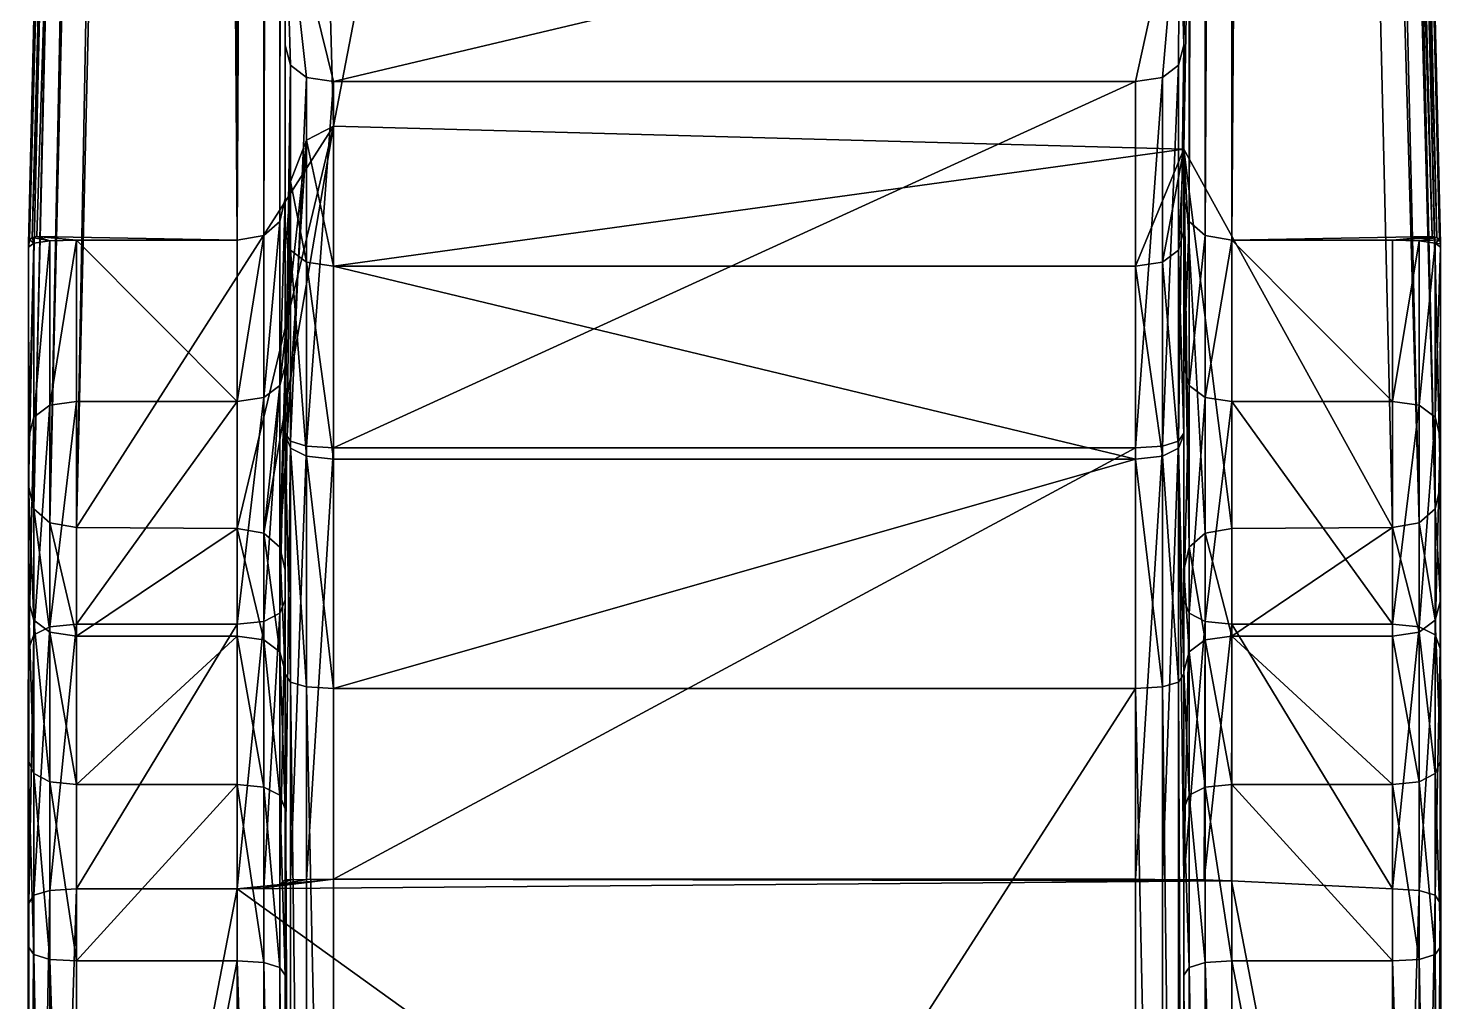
# Model space of a CAD drawing. Header units: metres. Extents: x -565 to 31, y 366 to 1032.
# Drawn here: x -13.17 to 30.85, y 815.45 to 845.79 of the extents above; entities that cross this region are included whole.
import ezdxf

# ---------------------------------------------------------------- set-up
doc = ezdxf.new("R2010")
doc.units = ezdxf.units.M

msp = doc.modelspace()

# ---------------------------------------------------------------- linework, layer by layer
for points in [[(-5.325, 839.766, 331.767), (-5.159, 840.487, 332.188), (-5.159, 1004.358, -3.797)], [(-5.159, 1004.358, -3.797), (-5.325, 1003.657, -4.26), (-5.325, 839.766, 331.767)], [(-5.159, 1004.358, -3.797), (-5.159, 840.487, 332.188), (-5.159, 850.98, 346.426)], [(22.841, 850.98, 346.426), (22.841, 840.487, 332.188), (22.841, 1004.358, -3.797)], [(23.008, 1003.657, -4.26), (22.841, 1004.358, -3.797), (22.841, 840.487, 332.188)], [(-5.825, 839.333, 331.515), (-5.325, 839.766, 331.767), (-5.325, 1003.657, -4.26)], [(-5.325, 1003.657, -4.26), (-5.825, 1003.236, -4.538), (-5.825, 839.333, 331.515)], [(22.841, 840.487, 332.188), (23.008, 839.766, 331.767), (23.008, 1003.657, -4.26)], [(23.508, 1003.236, -4.538), (23.008, 1003.657, -4.26), (23.008, 839.766, 331.767)], [(-6.659, 839.188, 331.431), (-5.825, 839.333, 331.515), (-5.825, 1003.236, -4.538)], [(-5.825, 1003.236, -4.538), (-6.659, 1003.096, -4.631), (-6.659, 839.188, 331.431)], [(23.008, 839.766, 331.767), (23.508, 839.333, 331.515), (23.508, 1003.236, -4.538)], [(24.341, 1003.096, -4.631), (23.508, 1003.236, -4.538), (23.508, 839.333, 331.515)], [(-13.13, 839.198, 331.151), (-13.045, 839.274, 331.189), (-8.656, 1002.956, -4.724)], [(-8.656, 1002.956, -4.724), (-9.154, 1002.535, -5.002), (-13.13, 839.198, 331.151)], [(-13.045, 839.274, 331.189), (-12.903, 839.3, 331.202), (-7.823, 1003.096, -4.631)], [(-7.823, 1003.096, -4.631), (-8.656, 1002.956, -4.724), (-13.045, 839.274, 331.189)], [(-7.823, 1003.096, -4.631), (-12.903, 839.3, 331.202), (-6.659, 839.188, 331.431)], [(-6.659, 1003.096, -4.631), (-7.823, 1003.096, -4.631), (-6.659, 839.188, 331.431)], [(23.508, 839.333, 331.515), (24.341, 839.188, 331.431), (24.341, 1003.096, -4.631)], [(25.505, 1003.096, -4.631), (24.341, 1003.096, -4.631), (24.341, 839.188, 331.431)], [(30.586, 839.3, 331.202), (25.505, 1003.096, -4.631), (24.341, 839.188, 331.431)], [(26.338, 1002.956, -4.724), (25.505, 1003.096, -4.631), (30.586, 839.3, 331.202)], [(26.836, 1002.535, -5.002), (26.338, 1002.956, -4.724), (30.728, 839.274, 331.189)], [(30.586, 839.3, 331.202), (30.728, 839.274, 331.189), (26.338, 1002.956, -4.724)], [(-13.159, 839.071, 331.089), (-13.13, 839.198, 331.151), (-9.154, 1002.535, -5.002)], [(-9.154, 1002.535, -5.002), (-9.319, 1001.834, -5.465), (-13.159, 839.071, 331.089)], [(27.001, 1001.834, -5.465), (26.836, 1002.535, -5.002), (30.813, 839.198, 331.151)], [(30.728, 839.274, 331.189), (30.813, 839.198, 331.151), (26.836, 1002.535, -5.002)], [(-13.159, 839.071, 331.089), (-9.319, 1001.834, -5.465), (-9.325, 995.37, -8.181)], [(27.006, 995.37, -8.181), (27.001, 1001.834, -5.465), (30.841, 839.071, 331.089)], [(30.813, 839.198, 331.151), (30.841, 839.071, 331.089), (27.001, 1001.834, -5.465)], [(-13.159, 839.071, 331.089), (-9.325, 995.37, -8.181), (-13.162, 831.537, 327.728)], [(-12.993, 830.814, 327.309), (-13.162, 831.537, 327.728), (-9.325, 995.37, -8.181)], [(-9.325, 995.37, -8.181), (-9.157, 994.669, -8.644), (-12.993, 830.814, 327.309)], [(26.838, 994.669, -8.644), (27.006, 995.37, -8.181), (30.844, 831.537, 327.728)], [(30.844, 831.537, 327.728), (27.006, 995.37, -8.181), (30.841, 839.071, 331.089)], [(-12.492, 830.378, 327.062), (-12.993, 830.814, 327.309), (-9.157, 994.669, -8.644)], [(-9.157, 994.669, -8.644), (-8.656, 994.248, -8.922), (-12.492, 830.378, 327.062)], [(26.337, 994.248, -8.922), (26.838, 994.669, -8.644), (30.676, 830.814, 327.309)], [(30.844, 831.537, 327.728), (30.676, 830.814, 327.309), (26.838, 994.669, -8.644)], [(-11.659, 830.23, 326.986), (-12.492, 830.378, 327.062), (-8.656, 994.248, -8.922)], [(-8.656, 994.248, -8.922), (-7.822, 994.108, -9.015), (-11.659, 830.23, 326.986)], [(-3.659, 842.737, 301.344), (-11.659, 830.23, 326.986), (-7.822, 994.108, -9.015)], [(-3.659, 842.737, 301.344), (-7.822, 994.108, -9.015), (25.503, 994.108, -9.015)], [(22.841, 842.02, 302.574), (-3.659, 842.737, 301.344), (25.503, 994.108, -9.015)], [(22.841, 842.02, 302.574), (25.503, 994.108, -9.015), (29.342, 830.23, 326.986)], [(25.503, 994.108, -9.015), (26.337, 994.248, -8.922), (30.175, 830.378, 327.062)], [(30.175, 830.378, 327.062), (29.342, 830.23, 326.986), (25.503, 994.108, -9.015)], [(30.676, 830.814, 327.309), (30.175, 830.378, 327.062), (26.337, 994.248, -8.922)], [(-5.159, 845.269, 353.985), (-5.159, 848.782, 352.933), (-5.159, 850.98, 346.426)], [(-5.159, 840.487, 332.188), (-5.159, 845.269, 353.985), (-5.159, 850.98, 346.426)], [(22.841, 850.98, 346.426), (22.841, 848.782, 352.933), (22.841, 845.269, 353.985)], [(22.841, 850.98, 346.426), (22.841, 845.269, 353.985), (22.841, 840.487, 332.188)], [(22.708, 850.384, 366.701), (-5.159, 850.254, 366.591), (-3.659, 844.133, 355.044)], [(-5.159, 845.269, 353.985), (-5.159, 850.254, 366.591), (-5.159, 848.056, 359.847)], [(-5.159, 850.254, 366.591), (-4.492, 844.26, 354.926), (-3.659, 844.133, 355.044)], [(-5.159, 850.254, 366.591), (-4.992, 844.638, 354.573), (-4.492, 844.26, 354.926)], [(-5.159, 850.254, 366.591), (-5.159, 845.269, 353.985), (-4.992, 844.638, 354.573)], [(-3.659, 844.133, 355.044), (21.341, 844.133, 355.044), (22.708, 850.384, 366.701)], [(22.708, 850.384, 366.701), (21.341, 844.133, 355.044), (22.175, 844.26, 354.926)], [(22.708, 850.384, 366.701), (22.175, 844.26, 354.926), (22.675, 844.638, 354.573)], [(22.708, 850.384, 366.701), (22.675, 844.638, 354.573), (22.841, 845.269, 353.985)], [(22.841, 848.056, 359.847), (22.708, 850.384, 366.701), (22.841, 845.269, 353.985)], [(-5.159, 845.269, 353.985), (-5.159, 848.056, 359.847), (-5.159, 848.782, 352.933)], [(22.841, 848.782, 352.933), (22.841, 848.056, 359.847), (22.841, 845.269, 353.985)], [(-5.159, 835.274, 339.774), (-5.159, 833.174, 346.427), (-5.159, 845.269, 353.985)], [(-5.159, 840.487, 332.188), (-5.159, 835.274, 339.774), (-5.159, 845.269, 353.985)], [(-4.992, 844.638, 354.573), (-5.159, 845.269, 353.985), (-5.159, 833.174, 346.427)], [(22.675, 832.922, 347.252), (22.841, 833.174, 346.427), (22.841, 845.269, 353.985)], [(22.841, 845.269, 353.985), (22.675, 844.638, 354.573), (22.675, 832.922, 347.252)], [(22.841, 845.269, 353.985), (22.841, 833.174, 346.427), (22.841, 835.274, 339.774)], [(22.841, 845.269, 353.985), (22.841, 835.274, 339.774), (22.841, 840.487, 332.188)], [(-5.159, 833.174, 346.427), (-4.992, 832.922, 347.252), (-4.992, 844.638, 354.573)], [(-4.492, 844.26, 354.926), (-4.992, 844.638, 354.573), (-4.992, 832.922, 347.252)], [(-4.992, 832.922, 347.252), (-4.492, 832.771, 347.747), (-4.492, 844.26, 354.926)], [(-3.659, 844.133, 355.044), (-4.492, 844.26, 354.926), (-4.492, 832.771, 347.747)], [(21.341, 832.72, 347.912), (22.175, 832.771, 347.747), (22.175, 844.26, 354.926)], [(22.175, 844.26, 354.926), (21.341, 844.133, 355.044), (21.341, 832.72, 347.912)], [(22.175, 832.771, 347.747), (22.675, 832.922, 347.252), (22.675, 844.638, 354.573)], [(22.675, 844.638, 354.573), (22.175, 844.26, 354.926), (22.175, 832.771, 347.747)], [(-4.492, 832.771, 347.747), (-3.659, 832.72, 347.912), (-3.659, 844.133, 355.044)], [(21.341, 844.133, 355.044), (-3.659, 844.133, 355.044), (-3.659, 832.72, 347.912)], [(-3.659, 832.72, 347.912), (21.341, 832.72, 347.912), (21.341, 844.133, 355.044)], [(-3.659, 842.737, 301.344), (-6.659, 830.207, 327.033), (-11.659, 830.23, 326.986)], [(-5.825, 830.059, 326.956), (-6.659, 830.207, 327.033), (-3.659, 842.737, 301.344)], [(-3.659, 842.737, 301.344), (-4.492, 842.307, 302.082), (-5.825, 830.059, 326.956)], [(-4.492, 842.307, 302.082), (-3.659, 842.737, 301.344), (-3.659, 838.383, 307.678)], [(-3.659, 838.383, 307.678), (-3.659, 842.737, 301.344), (22.841, 842.02, 302.574)], [(-5.325, 829.624, 326.709), (-5.825, 830.059, 326.956), (-4.492, 842.307, 302.082)], [(-4.492, 842.307, 302.082), (-4.992, 841.016, 304.295), (-5.325, 829.624, 326.709)], [(-4.992, 841.016, 304.295), (-4.492, 842.307, 302.082), (-4.492, 838.507, 307.793)], [(-3.659, 838.383, 307.678), (-4.492, 838.507, 307.793), (-4.492, 842.307, 302.082)], [(22.841, 842.02, 302.574), (21.341, 838.383, 307.678), (-3.659, 838.383, 307.678)], [(22.175, 838.507, 307.793), (21.341, 838.383, 307.678), (22.841, 842.02, 302.574)], [(22.675, 838.877, 308.138), (22.175, 838.507, 307.793), (22.841, 842.02, 302.574)], [(22.841, 839.493, 308.713), (22.675, 838.877, 308.138), (22.841, 842.02, 302.574)], [(24.341, 830.207, 327.033), (22.841, 842.02, 302.574), (29.342, 830.23, 326.986)], [(22.841, 842.02, 302.574), (22.841, 838.865, 307.984), (22.841, 839.493, 308.713)], [(22.841, 838.865, 307.984), (22.841, 842.02, 302.574), (23.008, 829.624, 326.709)], [(22.841, 842.02, 302.574), (23.508, 830.059, 326.956), (23.008, 829.624, 326.709)], [(22.841, 842.02, 302.574), (24.341, 830.207, 327.033), (23.508, 830.059, 326.956)], [(-5.159, 828.901, 326.289), (-5.325, 829.624, 326.709), (-4.992, 841.016, 304.295)], [(-4.992, 841.016, 304.295), (-5.159, 838.865, 307.984), (-5.159, 828.901, 326.289)], [(-4.492, 838.507, 307.793), (-4.992, 838.877, 308.138), (-4.992, 841.016, 304.295)], [(-5.325, 834.657, 339.199), (-5.159, 835.274, 339.774), (-5.159, 840.487, 332.188)], [(-5.159, 840.487, 332.188), (-5.325, 839.766, 331.767), (-5.325, 834.657, 339.199)], [(23.008, 839.766, 331.767), (22.841, 840.487, 332.188), (22.841, 835.274, 339.774)], [(-5.825, 834.288, 338.854), (-5.325, 834.657, 339.199), (-5.325, 839.766, 331.767)], [(-5.325, 839.766, 331.767), (-5.825, 839.333, 331.515), (-5.825, 834.288, 338.854)], [(22.675, 838.877, 308.138), (22.841, 839.493, 308.713), (22.841, 833.126, 313.777)], [(22.841, 835.274, 339.774), (23.008, 834.657, 339.199), (23.008, 839.766, 331.767)], [(22.841, 839.493, 308.713), (22.841, 838.865, 307.984), (22.841, 828.901, 326.289)], [(22.841, 833.126, 313.777), (22.841, 839.493, 308.713), (22.841, 828.901, 326.289)], [(23.508, 839.333, 331.515), (23.008, 839.766, 331.767), (23.008, 834.657, 339.199)], [(-13.158, 838.967, 331.302), (-13.159, 839.071, 331.089), (-13.162, 831.537, 327.728)], [(-13.13, 839.198, 331.151), (-13.159, 839.071, 331.089), (-13.158, 838.967, 331.302)], [(-13.158, 838.967, 331.302), (-12.992, 839.09, 331.373), (-13.13, 839.198, 331.151)], [(-12.992, 839.09, 331.373), (-13.158, 838.967, 331.302), (-13.154, 833.055, 337.705)], [(-13.154, 833.055, 337.705), (-12.99, 833.671, 338.28), (-12.992, 839.09, 331.373)], [(-13.045, 839.274, 331.189), (-13.13, 839.198, 331.151), (-12.992, 839.09, 331.373)], [(-12.903, 839.3, 331.202), (-13.045, 839.274, 331.189), (-12.492, 839.164, 331.416)], [(-12.992, 839.09, 331.373), (-12.492, 839.164, 331.416), (-13.045, 839.274, 331.189)], [(-12.492, 839.164, 331.416), (-12.992, 839.09, 331.373), (-12.99, 833.671, 338.28)], [(-12.99, 833.671, 338.28), (-12.492, 834.041, 338.625), (-12.492, 839.164, 331.416)], [(-12.903, 839.3, 331.202), (-11.659, 839.188, 331.431), (-6.659, 839.188, 331.431)], [(-12.492, 839.164, 331.416), (-11.659, 839.188, 331.431), (-12.903, 839.3, 331.202)], [(-12.492, 834.041, 338.625), (-11.659, 834.164, 338.74), (-11.659, 839.188, 331.431)], [(-11.659, 839.188, 331.431), (-12.492, 839.164, 331.416), (-12.492, 834.041, 338.625)], [(-11.659, 839.188, 331.431), (-11.659, 834.164, 338.74), (-6.659, 834.164, 338.74)], [(-6.659, 834.164, 338.74), (-6.659, 839.188, 331.431), (-11.659, 839.188, 331.431)], [(-6.659, 834.164, 338.74), (-5.825, 834.288, 338.854), (-5.825, 839.333, 331.515)], [(-5.825, 839.333, 331.515), (-6.659, 839.188, 331.431), (-6.659, 834.164, 338.74)], [(23.008, 834.657, 339.199), (23.508, 834.288, 338.854), (23.508, 839.333, 331.515)], [(24.341, 839.188, 331.431), (23.508, 839.333, 331.515), (23.508, 834.288, 338.854)], [(23.508, 834.288, 338.854), (24.341, 834.164, 338.74), (24.341, 839.188, 331.431)], [(29.342, 839.188, 331.431), (30.586, 839.3, 331.202), (24.341, 839.188, 331.431)], [(24.341, 839.188, 331.431), (24.341, 834.164, 338.74), (29.342, 834.164, 338.74)], [(29.342, 834.164, 338.74), (29.342, 839.188, 331.431), (24.341, 839.188, 331.431)], [(30.728, 839.274, 331.189), (30.586, 839.3, 331.202), (29.342, 839.188, 331.431)], [(29.342, 839.188, 331.431), (30.175, 839.164, 331.416), (30.728, 839.274, 331.189)], [(30.175, 839.164, 331.416), (29.342, 839.188, 331.431), (29.342, 834.164, 338.74)], [(29.342, 834.164, 338.74), (30.174, 834.041, 338.625), (30.175, 839.164, 331.416)], [(30.675, 839.09, 331.373), (30.175, 839.164, 331.416), (30.174, 834.041, 338.625)], [(30.174, 834.041, 338.625), (30.673, 833.671, 338.28), (30.675, 839.09, 331.373)], [(30.813, 839.198, 331.151), (30.728, 839.274, 331.189), (30.175, 839.164, 331.416)], [(30.175, 839.164, 331.416), (30.675, 839.09, 331.373), (30.813, 839.198, 331.151)], [(30.841, 838.967, 331.302), (30.675, 839.09, 331.373), (30.673, 833.671, 338.28)], [(30.841, 839.071, 331.089), (30.813, 839.198, 331.151), (30.675, 839.09, 331.373)], [(30.675, 839.09, 331.373), (30.841, 838.967, 331.302), (30.841, 839.071, 331.089)], [(30.844, 831.537, 327.728), (30.841, 839.071, 331.089), (30.841, 838.967, 331.302)], [(-13.158, 838.967, 331.302), (-13.162, 831.537, 327.728), (-13.164, 827.962, 332.953)], [(-13.154, 833.055, 337.705), (-13.158, 838.967, 331.302), (-13.164, 827.962, 332.953)], [(-4.992, 838.877, 308.138), (-4.492, 838.507, 307.793), (-4.492, 832.452, 312.609)], [(-4.492, 832.452, 312.609), (-4.992, 832.705, 313.047), (-4.992, 838.877, 308.138)], [(22.175, 838.507, 307.793), (22.675, 838.877, 308.138), (22.675, 832.705, 313.047)], [(22.841, 833.126, 313.777), (22.675, 832.705, 313.047), (22.675, 838.877, 308.138)], [(23.008, 829.624, 326.709), (22.841, 828.901, 326.289), (22.841, 838.865, 307.984)], [(30.673, 833.671, 338.28), (30.837, 833.055, 337.705), (30.841, 838.967, 331.302)], [(30.846, 827.962, 332.953), (30.841, 838.967, 331.302), (30.837, 833.055, 337.705)], [(30.846, 827.962, 332.953), (30.844, 831.537, 327.728), (30.841, 838.967, 331.302)], [(-4.492, 838.507, 307.793), (-3.659, 838.383, 307.678), (-3.659, 832.368, 312.463)], [(-3.659, 832.368, 312.463), (-4.492, 832.452, 312.609), (-4.492, 838.507, 307.793)], [(-3.659, 838.383, 307.678), (21.341, 838.383, 307.678), (21.341, 832.368, 312.463)], [(21.341, 832.368, 312.463), (-3.659, 832.368, 312.463), (-3.659, 838.383, 307.678)], [(21.341, 838.383, 307.678), (22.175, 838.507, 307.793), (22.175, 832.452, 312.609)], [(22.175, 832.452, 312.609), (21.341, 832.368, 312.463), (21.341, 838.383, 307.678)], [(22.675, 832.705, 313.047), (22.175, 832.452, 312.609), (22.175, 838.507, 307.793)], [(-5.325, 827.561, 344.844), (-5.159, 827.982, 345.574), (-5.159, 835.274, 339.774)], [(-5.159, 835.274, 339.774), (-5.325, 834.657, 339.199), (-5.325, 827.561, 344.844)], [(-5.159, 835.274, 339.774), (-5.159, 827.982, 345.574), (-5.159, 833.174, 346.427)], [(22.841, 833.174, 346.427), (22.841, 827.982, 345.574), (22.841, 835.274, 339.774)], [(23.008, 834.657, 339.199), (22.841, 835.274, 339.774), (22.841, 827.982, 345.574)], [(-5.825, 827.308, 344.406), (-5.325, 827.561, 344.844), (-5.325, 834.657, 339.199)], [(-5.325, 834.657, 339.199), (-5.825, 834.288, 338.854), (-5.825, 827.308, 344.406)], [(22.841, 827.982, 345.574), (23.008, 827.561, 344.844), (23.008, 834.657, 339.199)], [(23.508, 834.288, 338.854), (23.008, 834.657, 339.199), (23.008, 827.561, 344.844)], [(-11.659, 834.164, 338.74), (-12.492, 834.041, 338.625), (-12.491, 827.139, 344.114)], [(-12.491, 827.139, 344.114), (-11.659, 827.224, 344.26), (-11.659, 834.164, 338.74)], [(-11.659, 827.224, 344.26), (-6.659, 827.224, 344.26), (-6.659, 834.164, 338.74)], [(-6.659, 834.164, 338.74), (-11.659, 834.164, 338.74), (-11.659, 827.224, 344.26)], [(-6.659, 827.224, 344.26), (-5.825, 827.308, 344.406), (-5.825, 834.288, 338.854)], [(-5.825, 834.288, 338.854), (-6.659, 834.164, 338.74), (-6.659, 827.224, 344.26)], [(23.008, 827.561, 344.844), (23.508, 827.308, 344.406), (23.508, 834.288, 338.854)], [(24.341, 834.164, 338.74), (23.508, 834.288, 338.854), (23.508, 827.308, 344.406)], [(23.508, 827.308, 344.406), (24.341, 827.224, 344.26), (24.341, 834.164, 338.74)], [(29.342, 827.224, 344.26), (29.342, 834.164, 338.74), (24.341, 834.164, 338.74)], [(24.341, 834.164, 338.74), (24.341, 827.224, 344.26), (29.342, 827.224, 344.26)], [(30.174, 834.041, 338.625), (29.342, 834.164, 338.74), (29.342, 827.224, 344.26)], [(-12.492, 834.041, 338.625), (-12.99, 833.671, 338.28), (-12.989, 826.887, 343.677)], [(-12.989, 826.887, 343.677), (-12.491, 827.139, 344.114), (-12.492, 834.041, 338.625)], [(29.342, 827.224, 344.26), (30.174, 827.139, 344.114), (30.174, 834.041, 338.625)], [(30.673, 833.671, 338.28), (30.174, 834.041, 338.625), (30.174, 827.139, 344.114)], [(-12.99, 833.671, 338.28), (-13.154, 833.055, 337.705), (-13.152, 826.465, 342.947)], [(-13.152, 826.465, 342.947), (-12.989, 826.887, 343.677), (-12.99, 833.671, 338.28)], [(30.174, 827.139, 344.114), (30.672, 826.887, 343.677), (30.673, 833.671, 338.28)], [(30.837, 833.055, 337.705), (30.673, 833.671, 338.28), (30.672, 826.887, 343.677)], [(-13.154, 833.055, 337.705), (-13.164, 827.962, 332.953), (-13.166, 822.983, 336.913)], [(-13.152, 826.465, 342.947), (-13.154, 833.055, 337.705), (-13.166, 822.983, 336.913)], [(-5.159, 827.982, 345.574), (-5.159, 819.24, 347.14), (-5.159, 833.174, 346.427)], [(-4.992, 832.922, 347.252), (-5.159, 833.174, 346.427), (-5.159, 819.24, 347.14)], [(-5.159, 833.126, 313.777), (-4.992, 832.705, 313.047), (-4.992, 825.414, 315.919)], [(-4.992, 825.414, 315.919), (-5.159, 825.662, 316.717), (-5.159, 833.126, 313.777)], [(-5.159, 819.24, 347.14), (-4.992, 819.256, 347.308), (-4.992, 832.922, 347.252)], [(-4.492, 832.771, 347.747), (-4.992, 832.922, 347.252), (-4.992, 819.256, 347.308)], [(22.174, 819.257, 347.413), (22.841, 819.252, 347.423), (22.675, 832.922, 347.252)], [(22.675, 832.922, 347.252), (22.175, 832.771, 347.747), (22.174, 819.257, 347.413)], [(22.841, 833.174, 346.427), (22.675, 832.922, 347.252), (22.841, 819.252, 347.423)], [(22.675, 832.705, 313.047), (22.841, 833.126, 313.777), (22.841, 825.662, 316.717)], [(22.841, 833.174, 346.427), (22.841, 819.252, 347.423), (22.841, 827.982, 345.574)], [(22.841, 833.126, 313.777), (22.841, 828.901, 326.289), (22.841, 825.662, 316.717)], [(30.672, 826.887, 343.677), (30.835, 826.465, 342.947), (30.837, 833.055, 337.705)], [(30.849, 822.983, 336.913), (30.837, 833.055, 337.705), (30.835, 826.465, 342.947)], [(30.849, 822.983, 336.913), (30.846, 827.962, 332.953), (30.837, 833.055, 337.705)], [(-4.992, 819.256, 347.308), (-4.492, 819.266, 347.409), (-4.492, 832.771, 347.747)], [(-4.992, 832.705, 313.047), (-4.492, 832.452, 312.609), (-4.492, 825.266, 315.44)], [(-4.492, 825.266, 315.44), (-4.992, 825.414, 315.919), (-4.992, 832.705, 313.047)], [(-3.659, 832.72, 347.912), (-4.492, 832.771, 347.747), (-4.492, 819.266, 347.409)], [(-4.492, 819.266, 347.409), (-3.659, 819.269, 347.442), (-3.659, 832.72, 347.912)], [(-4.492, 832.452, 312.609), (-3.659, 832.368, 312.463), (-3.659, 825.216, 315.28)], [(-3.659, 825.216, 315.28), (-4.492, 825.266, 315.44), (-4.492, 832.452, 312.609)], [(-3.659, 819.269, 347.442), (21.341, 819.269, 347.442), (21.341, 832.72, 347.912)], [(21.341, 832.72, 347.912), (-3.659, 832.72, 347.912), (-3.659, 819.269, 347.442)], [(21.341, 819.269, 347.442), (22.174, 819.257, 347.413), (22.175, 832.771, 347.747)], [(22.175, 832.771, 347.747), (21.341, 832.72, 347.912), (21.341, 819.269, 347.442)], [(21.341, 832.368, 312.463), (22.175, 832.452, 312.609), (22.175, 825.266, 315.44)], [(22.175, 832.452, 312.609), (22.675, 832.705, 313.047), (22.675, 825.414, 315.919)], [(22.675, 825.414, 315.919), (22.175, 825.266, 315.44), (22.175, 832.452, 312.609)], [(22.841, 825.662, 316.717), (22.675, 825.414, 315.919), (22.675, 832.705, 313.047)], [(-3.659, 825.216, 315.28), (-3.659, 832.368, 312.463), (21.341, 832.368, 312.463)], [(21.341, 832.368, 312.463), (21.341, 825.216, 315.28), (-3.659, 825.216, 315.28)], [(22.175, 825.266, 315.44), (21.341, 825.216, 315.28), (21.341, 832.368, 312.463)], [(-12.994, 827.344, 332.379), (-13.164, 827.962, 332.953), (-13.162, 831.537, 327.728)], [(-13.162, 831.537, 327.728), (-12.993, 830.814, 327.309), (-12.994, 827.344, 332.379)], [(30.676, 830.814, 327.309), (30.844, 831.537, 327.728), (30.846, 827.962, 332.953)], [(-12.493, 826.974, 332.034), (-12.994, 827.344, 332.379), (-12.993, 830.814, 327.309)], [(-12.993, 830.814, 327.309), (-12.492, 830.378, 327.062), (-12.493, 826.974, 332.034)], [(30.175, 830.378, 327.062), (30.676, 830.814, 327.309), (30.677, 827.344, 332.379)], [(30.846, 827.962, 332.953), (30.677, 827.344, 332.379), (30.676, 830.814, 327.309)], [(-11.659, 826.851, 331.919), (-12.493, 826.974, 332.034), (-12.492, 830.378, 327.062)], [(-12.492, 830.378, 327.062), (-11.659, 830.23, 326.986), (-11.659, 826.851, 331.919)], [(-11.659, 826.851, 331.919), (-11.659, 830.23, 326.986), (-6.659, 830.207, 327.033)], [(-6.659, 830.207, 327.033), (-6.659, 826.851, 331.919), (-11.659, 826.851, 331.919)], [(-6.659, 830.207, 327.033), (-5.825, 830.059, 326.956), (-5.825, 826.728, 331.805)], [(-5.825, 826.728, 331.805), (-6.659, 826.851, 331.919), (-6.659, 830.207, 327.033)], [(23.508, 830.059, 326.956), (24.341, 830.207, 327.033), (24.341, 826.851, 331.919)], [(29.342, 830.23, 326.986), (29.342, 826.851, 331.919), (24.341, 826.851, 331.919)], [(24.341, 826.851, 331.919), (24.341, 830.207, 327.033), (29.342, 830.23, 326.986)], [(29.342, 830.23, 326.986), (30.175, 830.378, 327.062), (30.175, 826.974, 332.034)], [(30.175, 826.974, 332.034), (29.342, 826.851, 331.919), (29.342, 830.23, 326.986)], [(30.677, 827.344, 332.379), (30.175, 826.974, 332.034), (30.175, 830.378, 327.062)], [(-5.825, 830.059, 326.956), (-5.325, 829.624, 326.709), (-5.325, 826.358, 331.46)], [(-5.325, 826.358, 331.46), (-5.825, 826.728, 331.805), (-5.825, 830.059, 326.956)], [(23.008, 829.624, 326.709), (23.508, 830.059, 326.956), (23.508, 826.728, 331.805)], [(24.341, 826.851, 331.919), (23.508, 826.728, 331.805), (23.508, 830.059, 326.956)], [(-5.325, 829.624, 326.709), (-5.159, 828.901, 326.289), (-5.159, 825.742, 330.885)], [(-5.159, 825.742, 330.885), (-5.325, 826.358, 331.46), (-5.325, 829.624, 326.709)], [(22.841, 828.901, 326.289), (23.008, 829.624, 326.709), (23.008, 826.358, 331.46)], [(23.508, 826.728, 331.805), (23.008, 826.358, 331.46), (23.008, 829.624, 326.709)], [(22.841, 828.901, 326.289), (22.841, 825.742, 330.885), (22.841, 825.662, 316.717)], [(23.008, 826.358, 331.46), (22.841, 825.742, 330.885), (22.841, 828.901, 326.289)], [(-5.325, 819.102, 347.471), (-5.159, 819.263, 347.42), (-5.159, 827.982, 345.574)], [(-5.159, 827.982, 345.574), (-5.325, 827.561, 344.844), (-5.325, 819.102, 347.471)], [(-5.159, 827.982, 345.574), (-5.159, 819.263, 347.42), (-5.159, 819.24, 347.14)], [(22.841, 819.252, 347.423), (23.008, 827.561, 344.844), (22.841, 827.982, 345.574)], [(-12.995, 822.561, 336.184), (-13.166, 822.983, 336.913), (-13.164, 827.962, 332.953)], [(-13.164, 827.962, 332.953), (-12.994, 827.344, 332.379), (-12.995, 822.561, 336.184)], [(-5.825, 819.005, 347.501), (-5.325, 819.102, 347.471), (-5.325, 827.561, 344.844)], [(-5.325, 827.561, 344.844), (-5.825, 827.308, 344.406), (-5.825, 819.005, 347.501)], [(22.841, 819.252, 347.423), (23.508, 827.308, 344.406), (23.008, 827.561, 344.844)], [(30.677, 827.344, 332.379), (30.846, 827.962, 332.953), (30.849, 822.983, 336.913)], [(-12.493, 822.308, 335.746), (-12.995, 822.561, 336.184), (-12.994, 827.344, 332.379)], [(-12.994, 827.344, 332.379), (-12.493, 826.974, 332.034), (-12.493, 822.308, 335.746)], [(-12.989, 818.775, 346.872), (-12.491, 818.923, 347.351), (-12.491, 827.139, 344.114)], [(-12.491, 827.139, 344.114), (-12.989, 826.887, 343.677), (-12.989, 818.775, 346.872)], [(-12.491, 818.923, 347.351), (-11.659, 818.973, 347.511), (-11.659, 827.224, 344.26)], [(-11.659, 827.224, 344.26), (-12.491, 827.139, 344.114), (-12.491, 818.923, 347.351)], [(-6.659, 827.224, 344.26), (-11.659, 827.224, 344.26), (-11.659, 818.973, 347.511)], [(-11.659, 818.973, 347.511), (-6.659, 818.973, 347.511), (-6.659, 827.224, 344.26)], [(-6.659, 818.973, 347.511), (-5.825, 819.005, 347.501), (-5.825, 827.308, 344.406)], [(-5.825, 827.308, 344.406), (-6.659, 827.224, 344.26), (-6.659, 818.973, 347.511)], [(22.841, 819.252, 347.423), (23.479, 819.254, 347.43), (23.508, 827.308, 344.406)], [(23.479, 819.254, 347.43), (24.341, 827.224, 344.26), (23.508, 827.308, 344.406)], [(23.479, 819.254, 347.43), (24.33, 819.219, 347.418), (24.341, 827.224, 344.26)], [(24.341, 827.224, 344.26), (24.33, 819.219, 347.418), (29.342, 818.973, 347.511)], [(29.342, 818.973, 347.511), (29.342, 827.224, 344.26), (24.341, 827.224, 344.26)], [(30.174, 827.139, 344.114), (29.342, 827.224, 344.26), (29.342, 818.973, 347.511)], [(29.342, 818.973, 347.511), (30.174, 818.923, 347.351), (30.174, 827.139, 344.114)], [(30.672, 826.887, 343.677), (30.174, 827.139, 344.114), (30.174, 818.923, 347.351)], [(30.175, 826.974, 332.034), (30.677, 827.344, 332.379), (30.678, 822.561, 336.184)], [(30.849, 822.983, 336.913), (30.678, 822.561, 336.184), (30.677, 827.344, 332.379)], [(-12.989, 826.887, 343.677), (-13.152, 826.465, 342.947), (-13.151, 818.527, 346.074)], [(-13.151, 818.527, 346.074), (-12.989, 818.775, 346.872), (-12.989, 826.887, 343.677)], [(-11.659, 822.224, 335.6), (-12.493, 822.308, 335.746), (-12.493, 826.974, 332.034)], [(-12.493, 826.974, 332.034), (-11.659, 826.851, 331.919), (-11.659, 822.224, 335.6)], [(-11.659, 822.224, 335.6), (-11.659, 826.851, 331.919), (-6.659, 826.851, 331.919)], [(-6.659, 826.851, 331.919), (-6.659, 822.224, 335.6), (-11.659, 822.224, 335.6)], [(-6.659, 826.851, 331.919), (-5.825, 826.728, 331.805), (-5.825, 822.14, 335.454)], [(-5.825, 822.14, 335.454), (-6.659, 822.224, 335.6), (-6.659, 826.851, 331.919)], [(-5.825, 826.728, 331.805), (-5.325, 826.358, 331.46), (-5.325, 821.887, 335.016)], [(-5.325, 821.887, 335.016), (-5.825, 822.14, 335.454), (-5.825, 826.728, 331.805)], [(23.008, 826.358, 331.46), (23.508, 826.728, 331.805), (23.508, 822.14, 335.454)], [(23.508, 826.728, 331.805), (24.341, 826.851, 331.919), (24.341, 822.224, 335.6)], [(24.341, 822.224, 335.6), (23.508, 822.14, 335.454), (23.508, 826.728, 331.805)], [(29.342, 822.224, 335.6), (24.341, 822.224, 335.6), (24.341, 826.851, 331.919)], [(24.341, 826.851, 331.919), (29.342, 826.851, 331.919), (29.342, 822.224, 335.6)], [(29.342, 826.851, 331.919), (30.175, 826.974, 332.034), (30.176, 822.308, 335.746)], [(30.176, 822.308, 335.746), (29.342, 822.224, 335.6), (29.342, 826.851, 331.919)], [(30.174, 818.923, 347.351), (30.671, 818.775, 346.872), (30.672, 826.887, 343.677)], [(30.678, 822.561, 336.184), (30.176, 822.308, 335.746), (30.175, 826.974, 332.034)], [(30.835, 826.465, 342.947), (30.672, 826.887, 343.677), (30.671, 818.775, 346.872)], [(-13.152, 826.465, 342.947), (-13.166, 822.983, 336.913), (-13.167, 817.169, 339.203)], [(-13.151, 818.527, 346.074), (-13.152, 826.465, 342.947), (-13.167, 817.169, 339.203)], [(-5.325, 826.358, 331.46), (-5.159, 825.742, 330.885), (-5.159, 821.466, 334.287)], [(-5.159, 821.466, 334.287), (-5.325, 821.887, 335.016), (-5.325, 826.358, 331.46)], [(22.841, 825.742, 330.885), (23.008, 826.358, 331.46), (23.008, 821.887, 335.016)], [(23.508, 822.14, 335.454), (23.008, 821.887, 335.016), (23.008, 826.358, 331.46)], [(30.671, 818.775, 346.872), (30.833, 818.527, 346.074), (30.835, 826.465, 342.947)], [(30.85, 817.169, 339.203), (30.835, 826.465, 342.947), (30.833, 818.527, 346.074)], [(30.85, 817.169, 339.203), (30.849, 822.983, 336.913), (30.835, 826.465, 342.947)], [(-5.159, 825.662, 316.717), (-4.992, 825.414, 315.919), (-4.992, 786.454, 324.913)], [(-4.992, 786.454, 324.913), (-5.159, 786.636, 325.727), (-5.159, 825.662, 316.717)], [(-4.992, 825.414, 315.919), (-4.492, 825.266, 315.44), (-4.492, 786.345, 324.425)], [(-4.492, 786.345, 324.425), (-4.992, 786.454, 324.913), (-4.992, 825.414, 315.919)], [(22.175, 825.266, 315.44), (22.675, 825.414, 315.919), (22.675, 786.454, 324.913)], [(22.675, 825.414, 315.919), (22.841, 825.662, 316.717), (22.841, 786.636, 325.727)], [(22.841, 786.636, 325.727), (22.675, 786.454, 324.913), (22.675, 825.414, 315.919)], [(22.841, 825.742, 330.885), (22.841, 821.466, 334.287), (22.841, 825.662, 316.717)], [(23.008, 821.887, 335.016), (22.841, 821.466, 334.287), (22.841, 825.742, 330.885)], [(22.841, 816.277, 336.33), (22.841, 786.636, 325.727), (22.841, 825.662, 316.717)], [(22.841, 821.466, 334.287), (22.841, 816.277, 336.33), (22.841, 825.662, 316.717)], [(-4.492, 825.266, 315.44), (-3.659, 825.216, 315.28), (-3.659, 786.309, 324.263)], [(-3.659, 786.309, 324.263), (-4.492, 786.345, 324.425), (-4.492, 825.266, 315.44)], [(-3.659, 786.309, 324.263), (-3.659, 825.216, 315.28), (21.341, 825.216, 315.28)], [(-3.659, 786.309, 324.263), (21.341, 825.216, 315.28), (21.341, 786.309, 324.263)], [(21.341, 825.216, 315.28), (22.175, 825.266, 315.44), (22.175, 786.345, 324.425)], [(22.175, 786.345, 324.425), (21.341, 786.309, 324.263), (21.341, 825.216, 315.28)], [(22.675, 786.454, 324.913), (22.175, 786.345, 324.425), (22.175, 825.266, 315.44)], [(-12.996, 816.921, 338.405), (-13.167, 817.169, 339.203), (-13.166, 822.983, 336.913)], [(-13.166, 822.983, 336.913), (-12.995, 822.561, 336.184), (-12.996, 816.921, 338.405)], [(30.678, 822.561, 336.184), (30.849, 822.983, 336.913), (30.85, 817.169, 339.203)], [(-12.493, 816.773, 337.927), (-12.996, 816.921, 338.405), (-12.995, 822.561, 336.184)], [(-12.995, 822.561, 336.184), (-12.493, 822.308, 335.746), (-12.493, 816.773, 337.927)], [(-11.659, 816.723, 337.767), (-12.493, 816.773, 337.927), (-12.493, 822.308, 335.746)], [(-12.493, 822.308, 335.746), (-11.659, 822.224, 335.6), (-11.659, 816.723, 337.767)], [(29.342, 822.224, 335.6), (30.176, 822.308, 335.746), (30.176, 816.773, 337.927)], [(30.176, 822.308, 335.746), (30.678, 822.561, 336.184), (30.679, 816.921, 338.405)], [(30.679, 816.921, 338.405), (30.176, 816.773, 337.927), (30.176, 822.308, 335.746)], [(30.85, 817.169, 339.203), (30.679, 816.921, 338.405), (30.678, 822.561, 336.184)], [(-11.659, 816.723, 337.767), (-11.659, 822.224, 335.6), (-6.659, 822.224, 335.6)], [(-6.659, 822.224, 335.6), (-6.659, 816.723, 337.767), (-11.659, 816.723, 337.767)], [(-6.659, 822.224, 335.6), (-5.825, 822.14, 335.454), (-5.825, 816.673, 337.607)], [(-5.825, 816.673, 337.607), (-6.659, 816.723, 337.767), (-6.659, 822.224, 335.6)], [(-5.825, 822.14, 335.454), (-5.325, 821.887, 335.016), (-5.325, 816.524, 337.128)], [(-5.325, 816.524, 337.128), (-5.825, 816.673, 337.607), (-5.825, 822.14, 335.454)], [(-5.325, 821.887, 335.016), (-5.159, 821.466, 334.287), (-5.159, 816.277, 336.33)], [(-5.159, 816.277, 336.33), (-5.325, 816.524, 337.128), (-5.325, 821.887, 335.016)], [(22.841, 821.466, 334.287), (23.008, 821.887, 335.016), (23.008, 816.524, 337.128)], [(23.008, 821.887, 335.016), (23.508, 822.14, 335.454), (23.508, 816.673, 337.607)], [(23.508, 816.673, 337.607), (23.008, 816.524, 337.128), (23.008, 821.887, 335.016)], [(23.508, 822.14, 335.454), (24.341, 822.224, 335.6), (24.341, 816.723, 337.767)], [(24.341, 816.723, 337.767), (23.508, 816.673, 337.607), (23.508, 822.14, 335.454)], [(24.341, 822.224, 335.6), (29.342, 822.224, 335.6), (29.342, 816.723, 337.767)], [(29.342, 816.723, 337.767), (24.341, 816.723, 337.767), (24.341, 822.224, 335.6)], [(30.176, 816.773, 337.927), (29.342, 816.723, 337.767), (29.342, 822.224, 335.6)], [(23.008, 816.524, 337.128), (22.841, 816.277, 336.33), (22.841, 821.466, 334.287)], [(24.33, 819.219, 347.418), (-3.659, 819.269, 347.442), (-6.659, 818.973, 347.511)], [(-5.825, 819.005, 347.501), (-6.659, 818.973, 347.511), (-3.659, 819.269, 347.442)], [(29.342, 793.057, 353.494), (24.33, 819.219, 347.418), (-6.659, 818.973, 347.511)], [(-3.659, 819.269, 347.442), (-4.492, 819.266, 347.409), (-5.825, 819.005, 347.501)], [(-5.325, 819.102, 347.471), (-5.825, 819.005, 347.501), (-4.492, 819.266, 347.409)], [(-4.492, 819.266, 347.409), (-4.992, 819.256, 347.308), (-5.325, 819.102, 347.471)], [(-5.159, 819.263, 347.42), (-5.325, 819.102, 347.471), (-4.992, 819.256, 347.308)], [(-4.992, 819.256, 347.308), (-5.159, 819.24, 347.14), (-5.159, 819.263, 347.42)], [(24.33, 819.219, 347.418), (21.341, 819.269, 347.442), (-3.659, 819.269, 347.442)], [(22.174, 819.257, 347.413), (21.341, 819.269, 347.442), (24.33, 819.219, 347.418)], [(22.841, 819.252, 347.423), (22.174, 819.257, 347.413), (23.479, 819.254, 347.43)], [(24.33, 819.219, 347.418), (23.479, 819.254, 347.43), (22.174, 819.257, 347.413)], [(29.342, 793.057, 353.494), (29.342, 818.973, 347.511), (24.33, 819.219, 347.418)], [(-12.989, 818.775, 346.872), (-13.151, 818.527, 346.074), (-13.15, 792.73, 352.03)], [(-13.15, 792.73, 352.03), (-12.988, 792.912, 352.843), (-12.989, 818.775, 346.872)], [(-12.491, 818.923, 347.351), (-12.989, 818.775, 346.872), (-12.988, 792.912, 352.843)], [(-12.988, 792.912, 352.843), (-12.491, 793.021, 353.331), (-12.491, 818.923, 347.351)], [(-11.659, 818.973, 347.511), (-12.491, 818.923, 347.351), (-12.491, 793.021, 353.331)], [(-12.491, 793.021, 353.331), (-11.659, 793.057, 353.494), (-11.659, 818.973, 347.511)], [(-11.659, 793.057, 353.494), (29.342, 793.057, 353.494), (-6.659, 818.973, 347.511)], [(-11.659, 818.973, 347.511), (-11.659, 793.057, 353.494), (-6.659, 818.973, 347.511)], [(30.174, 818.923, 347.351), (29.342, 818.973, 347.511), (29.342, 793.057, 353.494)], [(29.342, 793.057, 353.494), (30.174, 793.021, 353.331), (30.174, 818.923, 347.351)], [(30.671, 818.775, 346.872), (30.174, 818.923, 347.351), (30.174, 793.021, 353.331)], [(30.174, 793.021, 353.331), (30.671, 792.912, 352.843), (30.671, 818.775, 346.872)], [(30.833, 818.527, 346.074), (30.671, 818.775, 346.872), (30.671, 792.912, 352.843)], [(-13.151, 818.527, 346.074), (-13.167, 817.169, 339.203), (-13.167, 791.135, 345.214)], [(-13.15, 792.73, 352.03), (-13.151, 818.527, 346.074), (-13.167, 791.135, 345.214)], [(30.671, 792.912, 352.843), (30.833, 792.73, 352.03), (30.833, 818.527, 346.074)], [(30.85, 791.135, 345.214), (30.85, 817.169, 339.203), (30.833, 818.527, 346.074)], [(30.85, 791.135, 345.214), (30.833, 818.527, 346.074), (30.833, 792.73, 352.03)], [(-12.996, 790.953, 344.401), (-13.167, 791.135, 345.214), (-13.167, 817.169, 339.203)], [(-13.167, 817.169, 339.203), (-12.996, 816.921, 338.405), (-12.996, 790.953, 344.401)], [(30.679, 816.921, 338.405), (30.85, 817.169, 339.203), (30.85, 791.135, 345.214)], [(-12.493, 790.844, 343.913), (-12.996, 790.953, 344.401), (-12.996, 816.921, 338.405)], [(-12.996, 816.921, 338.405), (-12.493, 816.773, 337.927), (-12.493, 790.844, 343.913)], [(-11.659, 790.808, 343.75), (-12.493, 790.844, 343.913), (-12.493, 816.773, 337.927)], [(-12.493, 816.773, 337.927), (-11.659, 816.723, 337.767), (-11.659, 790.808, 343.75)], [(-11.659, 790.808, 343.75), (-11.659, 816.723, 337.767), (-6.659, 816.723, 337.767)], [(-11.659, 790.808, 343.75), (-6.659, 816.723, 337.767), (-6.659, 790.808, 343.75)], [(-6.659, 816.723, 337.767), (-5.825, 816.673, 337.607), (-5.825, 790.772, 343.587)], [(-5.825, 790.772, 343.587), (-6.659, 790.808, 343.75), (-6.659, 816.723, 337.767)], [(-5.825, 816.673, 337.607), (-5.325, 816.524, 337.128), (-5.325, 790.663, 343.099)], [(-5.325, 790.663, 343.099), (-5.825, 790.772, 343.587), (-5.825, 816.673, 337.607)], [(-5.325, 816.524, 337.128), (-5.159, 816.277, 336.33), (-5.159, 790.482, 342.286)], [(-5.159, 790.482, 342.286), (-5.325, 790.663, 343.099), (-5.325, 816.524, 337.128)], [(22.841, 816.277, 336.33), (23.008, 816.524, 337.128), (23.008, 790.663, 343.099)], [(23.008, 816.524, 337.128), (23.508, 816.673, 337.607), (23.508, 790.772, 343.587)], [(23.508, 790.772, 343.587), (23.008, 790.663, 343.099), (23.008, 816.524, 337.128)], [(23.508, 816.673, 337.607), (24.341, 816.723, 337.767), (24.341, 790.808, 343.75)], [(24.341, 790.808, 343.75), (23.508, 790.772, 343.587), (23.508, 816.673, 337.607)], [(24.341, 816.723, 337.767), (29.342, 816.723, 337.767), (29.342, 790.808, 343.75)], [(24.341, 790.808, 343.75), (24.341, 816.723, 337.767), (29.342, 790.808, 343.75)], [(29.342, 816.723, 337.767), (30.176, 816.773, 337.927), (30.176, 790.844, 343.913)], [(30.176, 790.844, 343.913), (29.342, 790.808, 343.75), (29.342, 816.723, 337.767)], [(30.176, 816.773, 337.927), (30.679, 816.921, 338.405), (30.679, 790.953, 344.401)], [(30.679, 790.953, 344.401), (30.176, 790.844, 343.913), (30.176, 816.773, 337.927)], [(30.85, 791.135, 345.214), (30.679, 790.953, 344.401), (30.679, 816.921, 338.405)], [(22.841, 816.277, 336.33), (22.841, 790.482, 342.286), (22.841, 786.636, 325.727)], [(23.008, 790.663, 343.099), (22.841, 790.482, 342.286), (22.841, 816.277, 336.33)]]:
    msp.add_3dface(points)

doc.saveas('drawing.dxf')
